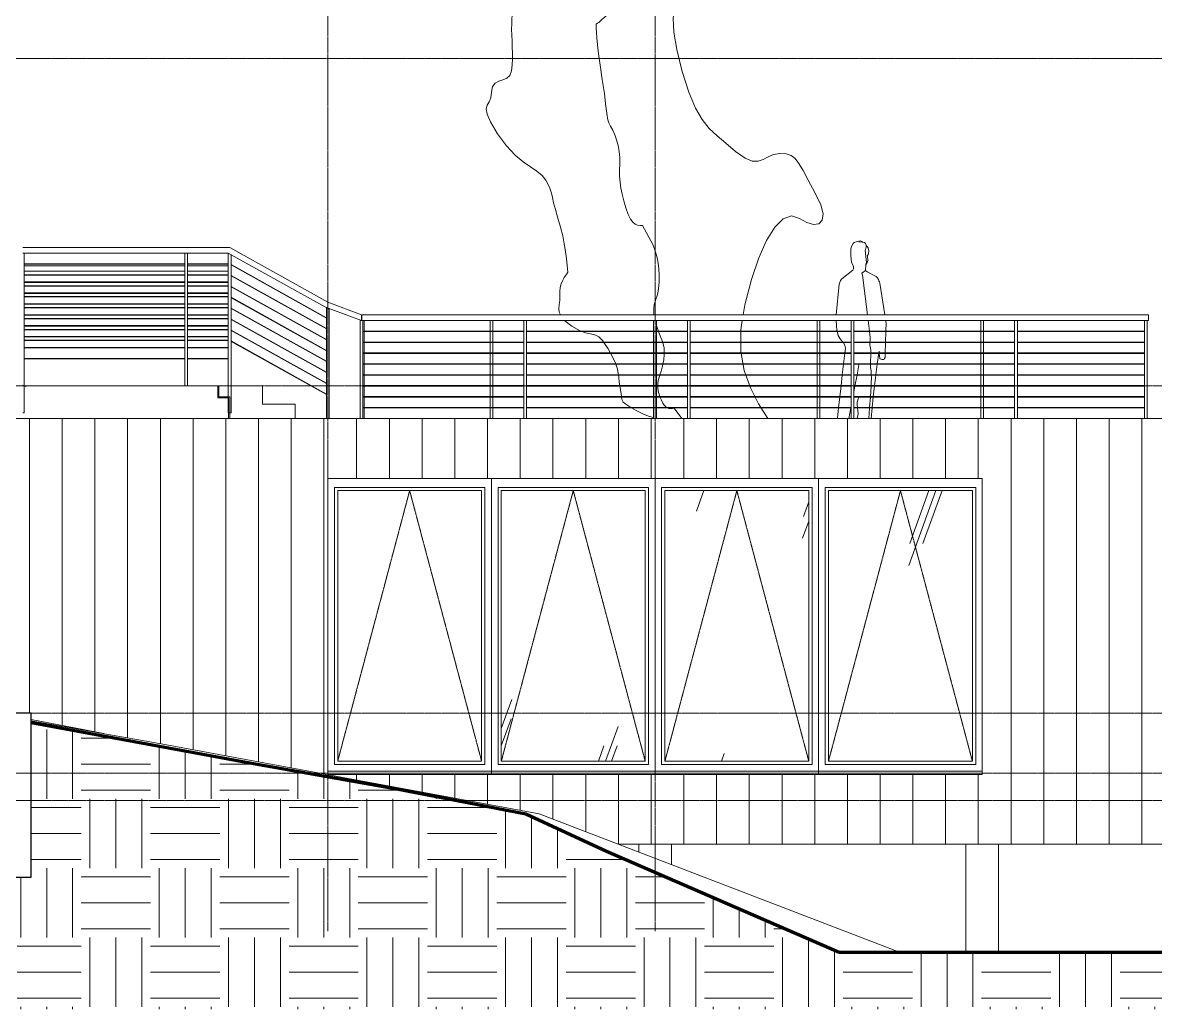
# Model space of a CAD drawing. Header units: millimetres. Extents: x -24070 to 93572, y -3360 to 13033.
# Drawn here: x 3404 to 13789, y -2712 to 6328 of the extents above; entities that cross this region are included whole.
import ezdxf

# ---------------------------------------------------------------- set-up
doc = ezdxf.new("R2010")
doc.units = ezdxf.units.MM
doc.linetypes.add('Dash - Tight', pattern=[4.5, 3, -1.5])
doc.linetypes.add('Grid Line', pattern=[22.225, 12.7, -3.175, 3.175, -3.175])
for name, color, linetype, lineweight in [('A-DETL-GENF', 92, 'Continuous', 9), ('A-FLOR-HRAL', 11, 'Continuous', 9), ('A-FLOR-LEVL', 51, 'Continuous', 9), ('A-GLAZ', 151, 'Continuous', 9), ('A-WALL', 113, 'Continuous', 9), ('A-WALL-PATT', 111, 'Continuous', 9), ('C-TOPO', 7, 'Continuous', 9), ('L-PLNT', 71, 'Continuous', 9), ('S-FNDN', 32, 'Continuous', 9), ('S-GRID', 1, 'Continuous', 9), ('S-STRS', 31, 'Continuous', 9)]:
    doc.layers.add(name, color=color, linetype=linetype, lineweight=lineweight)

# ---------------------------------------------------------------- blocks, each defined once
blk = doc.blocks.new('Single Window - Standard-850328-West')
at = {"layer": 'A-GLAZ'}
for p, q in [((3434, 3000), (3404, 3006)), ((3404, 3004), (3432, 2998)), ((3432, 2998), (3432, 2990)), ((3432, 2990), (3434, 2990)), ((3434, 2990), (3434, 3000))]:
    blk.add_line(p, q, dxfattribs=at)
blk = doc.blocks.new('Single Window - Standard-818872-West')
at = {"layer": 'A-GLAZ'}
for p, q in [((6202, 2150), (6202, -530)), ((7702, 2150), (6202, 2150)), ((7702, -530), (7702, 2150)), ((6262, 2070), (7642, 2070)), ((6262, -470), (6262, 2070)), ((6292, 2040), (6292, -440)), ((6292, 2040), (7612, 2040)), ((7612, -440), (7612, 2040)), ((7642, 2070), (7642, -470)), ((7642, -470), (6262, -470)), ((6292, -440), (7612, -440)), ((6202, -550), (6202, -530)), ((7702, -530), (6202, -530)), ((6202, -560), (6202, -550)), ((6202, -550), (7702, -550)), ((6202, -560), (7702, -560)), ((7702, -530), (7702, -550)), ((7702, -550), (7702, -560))]:
    blk.add_line(p, q, dxfattribs=at)
at = {"layer": 'A-GLAZ', "linetype": 'Dash - Tight'}
for p, q in [((6292, -440), (6952, 2040)), ((6952, 2040), (7612, -440))]:
    blk.add_line(p, q, dxfattribs=at)
blk = doc.blocks.new('Single Window - Standard-818873-West')
at = {"layer": 'A-GLAZ'}
h = blk.add_hatch(dxfattribs=at)
h.set_pattern_fill('FP_11', color=256, style=0, pattern_type=2)
h.set_pattern_definition([(70, (8459.6, -1050), (-973.9, 248.05), [800, -2500]), (70, (8451.6, -1250), (-973.9, 248.05), [1200, -2100]), (70, (8581.6, -1050), (-973.9, 248.05), [800, -2500])])
h.paths.add_polyline_path([(8061, -440), (9112, -440), (9112, 2040), (7792, 2040), (7792, -440)], flags=0)
for p, q in [((7702, 2150), (7702, -530)), ((9202, 2150), (7702, 2150)), ((9202, -530), (9202, 2150)), ((7762, 2070), (9142, 2070)), ((7762, -470), (7762, 2070)), ((7792, 2040), (7792, -440)), ((7792, 2040), (9112, 2040)), ((9112, -440), (9112, 2040)), ((9142, 2070), (9142, -470)), ((9142, -470), (7762, -470)), ((7792, -440), (9112, -440)), ((7702, -550), (7702, -530)), ((9202, -530), (7702, -530)), ((7702, -560), (7702, -550)), ((7702, -550), (9202, -550)), ((7702, -560), (9202, -560)), ((9202, -530), (9202, -550)), ((9202, -550), (9202, -560))]:
    blk.add_line(p, q, dxfattribs=at)
at = {"layer": 'A-GLAZ', "linetype": 'Dash - Tight'}
for p, q in [((7792, -440), (8452, 2040)), ((8452, 2040), (9112, -440))]:
    blk.add_line(p, q, dxfattribs=at)
blk = doc.blocks.new('Railing - 25mm-975088-West')
at = {"layer": 'A-FLOR-HRAL'}
for p, q in [((4891, 3000), (4891, 4217)), ((4916, 3000), (4916, 4217)), ((4891, 3000), (4916, 3000))]:
    blk.add_line(p, q, dxfattribs=at)
blk = doc.blocks.new('Railing - 25mm-975084-West')
at = {"layer": 'A-FLOR-HRAL'}
for p, q in [((5289, 2753), (5289, 4216)), ((5314, 2753), (5314, 4203)), ((5289, 2753), (5314, 2753))]:
    blk.add_line(p, q, dxfattribs=at)
blk = doc.blocks.new('Railing - 25mm-976242-West')
at = {"layer": 'A-FLOR-HRAL'}
for p, q in [((6189, 2700), (6189, 3716)), ((6214, 3703), (6189, 3716)), ((6214, 2700), (6214, 3703))]:
    blk.add_line(p, q, dxfattribs=at)
blk = doc.blocks.new('Railing - 25mm-V15-West')
at = {"layer": 'A-FLOR-HRAL'}
for p, q in [((3416, 3004), (3416, 4217)), ((3416, 2753), (3416, 3001)), ((3404, 2753), (3416, 2753))]:
    blk.add_line(p, q, dxfattribs=at)
blk = doc.blocks.new('Railing - Railing-932402-West')
at = {"layer": 'A-FLOR-HRAL'}
for p, q in [((4891, 4118), (3416, 4118)), ((3416, 4115), (4891, 4115)), ((5289, 4118), (4916, 4118)), ((4916, 4115), (5289, 4115)), ((6189, 3625), (5314, 4112)), ((5314, 4108), (6189, 3622)), ((4891, 4018), (3416, 4018)), ((3416, 4015), (4891, 4015)), ((5289, 4018), (4916, 4018)), ((4916, 4015), (5289, 4015)), ((6189, 3525), (5314, 4012)), ((5314, 4008), (6189, 3522)), ((4891, 3918), (3416, 3918)), ((3416, 3915), (4891, 3915)), ((5289, 3918), (4916, 3918)), ((4916, 3915), (5289, 3915)), ((6189, 3425), (5314, 3912)), ((5314, 3908), (6189, 3422)), ((4891, 3818), (3416, 3818)), ((3416, 3815), (4891, 3815)), ((5289, 3818), (4916, 3818)), ((4916, 3815), (5289, 3815)), ((6189, 3325), (5314, 3812)), ((5314, 3808), (6189, 3322)), ((4891, 3718), (3416, 3718)), ((3416, 3715), (4891, 3715)), ((5289, 3718), (4916, 3718)), ((4916, 3715), (5289, 3715)), ((6189, 3225), (5314, 3712)), ((5314, 3708), (6189, 3222)), ((4891, 3618), (3416, 3618)), ((3416, 3615), (4891, 3615)), ((5289, 3618), (4916, 3618)), ((4916, 3615), (5289, 3615)), ((6189, 3125), (5314, 3612)), ((5314, 3608), (6189, 3122)), ((4891, 3518), (3416, 3518)), ((3416, 3515), (4891, 3515)), ((5289, 3518), (4916, 3518)), ((4916, 3515), (5289, 3515)), ((6189, 3025), (5314, 3512)), ((5314, 3508), (6189, 3022)), ((4891, 3418), (3416, 3418)), ((3416, 3415), (4891, 3415)), ((5289, 3418), (4916, 3418)), ((4916, 3415), (5289, 3415)), ((6189, 2925), (5314, 3412)), ((5314, 3408), (6189, 2922))]:
    blk.add_line(p, q, dxfattribs=at)
for name in ['Railing - 25mm-V15-West', 'Railing - 25mm-975088-West', 'Railing - 25mm-975084-West', 'Railing - 25mm-976242-West']:
    blk.add_blockref(name, (0, 0))
blk = doc.blocks.new('Top Rail Type - Top Rail_Internal_-932544-West')
at = {"layer": 'A-FLOR-HRAL'}
for p, q in [((5302, 4267), (3404, 4267)), ((6202, 3767), (5302, 4267)), ((3404, 4217), (5289, 4217)), ((5289, 4217), (6181, 3721)), ((6511, 3652), (6202, 3767)), ((6181, 3721), (6511, 3599)), ((6511, 3652), (6511, 3599))]:
    blk.add_line(p, q, dxfattribs=at)
blk = doc.blocks.new('Railing - Railing-932863-West')
at = {"layer": 'A-FLOR-HRAL'}
for p, q in [((4891, 3952), (3416, 3952)), ((3416, 3948), (4891, 3948)), ((5289, 3952), (4916, 3952)), ((4916, 3948), (5289, 3948)), ((4891, 3852), (3416, 3852)), ((3416, 3848), (4891, 3848)), ((5289, 3852), (4916, 3852)), ((4916, 3848), (5289, 3848)), ((4891, 3752), (3416, 3752)), ((3416, 3748), (4891, 3748)), ((5289, 3752), (4916, 3752)), ((4916, 3748), (5289, 3748)), ((4891, 3652), (3416, 3652)), ((3416, 3648), (4891, 3648)), ((5289, 3652), (4916, 3652)), ((4916, 3648), (5289, 3648)), ((4891, 3552), (3416, 3552)), ((3416, 3548), (4891, 3548)), ((5289, 3552), (4916, 3552)), ((4916, 3548), (5289, 3548)), ((4891, 3452), (3416, 3452)), ((3416, 3448), (4891, 3448)), ((5289, 3452), (4916, 3452)), ((4916, 3448), (5289, 3448)), ((4891, 3352), (3416, 3352)), ((3416, 3348), (4891, 3348)), ((5289, 3352), (4916, 3352)), ((4916, 3348), (5289, 3348)), ((4891, 3252), (3416, 3252)), ((3416, 3248), (4891, 3248)), ((5289, 3252), (4916, 3252)), ((4916, 3248), (5289, 3248))]:
    blk.add_line(p, q, dxfattribs=at)
blk = doc.blocks.new('Top Rail Type - Top Rail_Internal_-932867-West')
at = {"layer": 'A-FLOR-HRAL'}
for p, q in [((4891, 4100), (3416, 4100)), ((5289, 4100), (4916, 4100)), ((4891, 4050), (3416, 4050)), ((5289, 4050), (4916, 4050))]:
    blk.add_line(p, q, dxfattribs=at)
blk = doc.blocks.new('Railing - 25mm-V16-West')
at = {"layer": 'A-FLOR-HRAL'}
for p, q in [((7689, 3501), (7689, 3600)), ((7714, 3600), (7714, 3501)), ((7689, 3401), (7689, 3499)), ((7714, 3499), (7714, 3401)), ((7689, 3301), (7689, 3399)), ((7714, 3399), (7714, 3301)), ((7689, 3201), (7689, 3299)), ((7714, 3299), (7714, 3201)), ((7689, 3101), (7689, 3199)), ((7714, 3199), (7714, 3101)), ((7689, 3001), (7689, 3099)), ((7714, 3099), (7714, 3001)), ((7689, 2901), (7689, 2999)), ((7714, 2999), (7714, 2901)), ((7689, 2801), (7689, 2899)), ((7714, 2899), (7714, 2801)), ((7689, 2700), (7689, 2799)), ((7714, 2799), (7714, 2700))]:
    blk.add_line(p, q, dxfattribs=at)
blk = doc.blocks.new('Railing - 25mm-V17-West')
at = {"layer": 'A-FLOR-HRAL'}
for p, q in [((9189, 3501), (9189, 3600)), ((9214, 3600), (9214, 3501)), ((9189, 3401), (9189, 3499)), ((9214, 3499), (9214, 3401)), ((9189, 3301), (9189, 3399)), ((9214, 3399), (9214, 3301)), ((9189, 3201), (9189, 3299)), ((9214, 3299), (9214, 3201)), ((9189, 3101), (9189, 3199)), ((9214, 3199), (9214, 3101)), ((9189, 3001), (9189, 3099)), ((9214, 3099), (9214, 3001)), ((9189, 2901), (9189, 2999)), ((9214, 2999), (9214, 2901)), ((9189, 2801), (9189, 2899)), ((9214, 2899), (9214, 2801)), ((9189, 2700), (9189, 2799)), ((9214, 2799), (9214, 2700))]:
    blk.add_line(p, q, dxfattribs=at)
blk = doc.blocks.new('Railing - 25mm-V18-West')
at = {"layer": 'A-FLOR-HRAL'}
for p, q in [((10689, 3500), (10689, 3600)), ((10714, 3600), (10714, 3500)), ((10689, 3400), (10689, 3500)), ((10714, 3500), (10714, 3400)), ((10689, 3300), (10689, 3400)), ((10714, 3400), (10714, 3300)), ((10689, 3200), (10689, 3300)), ((10714, 3300), (10714, 3200)), ((10689, 3100), (10689, 3200)), ((10714, 3200), (10714, 3100)), ((10689, 3000), (10689, 3100)), ((10714, 3100), (10714, 3000)), ((10689, 2900), (10689, 3000)), ((10714, 3000), (10714, 2900)), ((10689, 2800), (10689, 2900)), ((10714, 2900), (10714, 2800)), ((10689, 2700), (10689, 2800)), ((10714, 2800), (10714, 2700))]:
    blk.add_line(p, q, dxfattribs=at)
blk = doc.blocks.new('Railing - 25mm-V19-West')
at = {"layer": 'A-FLOR-HRAL'}
for p, q in [((12189, 3501), (12189, 3600)), ((12214, 3600), (12214, 3501)), ((12189, 3401), (12189, 3499)), ((12214, 3499), (12214, 3401)), ((12189, 3301), (12189, 3399)), ((12214, 3399), (12214, 3301)), ((12189, 3201), (12189, 3299)), ((12214, 3299), (12214, 3201)), ((12189, 3101), (12189, 3199)), ((12214, 3199), (12214, 3101)), ((12189, 3001), (12189, 3099)), ((12214, 3099), (12214, 3001)), ((12189, 2901), (12189, 2999)), ((12214, 2999), (12214, 2901)), ((12189, 2801), (12189, 2899)), ((12214, 2899), (12214, 2801)), ((12189, 2700), (12189, 2799)), ((12214, 2799), (12214, 2700))]:
    blk.add_line(p, q, dxfattribs=at)
blk = doc.blocks.new('Railing - 25mm-V20-West')
at = {"layer": 'A-FLOR-HRAL'}
for p, q in [((12499, 2700), (12499, 3600)), ((12524, 2700), (12524, 3600))]:
    blk.add_line(p, q, dxfattribs=at)
blk = doc.blocks.new('Railing - 25mm-V21-West')
at = {"layer": 'A-FLOR-HRAL'}
for p, q in [((13689, 2700), (13689, 3600)), ((13714, 2700), (13714, 3600))]:
    blk.add_line(p, q, dxfattribs=at)
blk = doc.blocks.new('Railing - 25mm-V22-West')
at = {"layer": 'A-FLOR-HRAL'}
for p, q in [((6534, 3600), (6534, 3501)), ((6534, 3499), (6534, 3401)), ((6534, 3399), (6534, 3301)), ((6534, 3299), (6534, 3201)), ((6534, 3199), (6534, 3101)), ((6534, 3099), (6534, 3001)), ((6534, 2999), (6534, 2901)), ((6534, 2899), (6534, 2801)), ((6534, 2799), (6534, 2700))]:
    blk.add_line(p, q, dxfattribs=at)
blk = doc.blocks.new('Railing - 25mm-V23-West')
at = {"layer": 'A-FLOR-HRAL'}
for p, q in [((6499, 2700), (6499, 3600)), ((6508, 3600), (6499, 3600)), ((6524, 2700), (6524, 3600))]:
    blk.add_line(p, q, dxfattribs=at)
blk = doc.blocks.new('Railing - Railing-933841-West')
at = {"layer": 'A-FLOR-HRAL'}
for p, q in [((7999, 3502), (6524, 3502)), ((6524, 3498), (7999, 3498)), ((9499, 3502), (8024, 3502)), ((8024, 3498), (9499, 3498)), ((10999, 3502), (9524, 3502)), ((9524, 3498), (10999, 3498)), ((12499, 3502), (11024, 3502)), ((11024, 3498), (12499, 3498)), ((13689, 3502), (12524, 3502)), ((12524, 3498), (13689, 3498)), ((7999, 3402), (6524, 3402)), ((6524, 3398), (7999, 3398)), ((9499, 3402), (8024, 3402)), ((8024, 3398), (9499, 3398)), ((10999, 3402), (9524, 3402)), ((9524, 3398), (10999, 3398)), ((12499, 3402), (11024, 3402)), ((11024, 3398), (12499, 3398)), ((13689, 3402), (12524, 3402)), ((12524, 3398), (13689, 3398)), ((7999, 3302), (6524, 3302)), ((6524, 3298), (7999, 3298)), ((9499, 3302), (8024, 3302)), ((8024, 3298), (9499, 3298)), ((10999, 3302), (9524, 3302)), ((9524, 3298), (10999, 3298)), ((12499, 3302), (11024, 3302)), ((11024, 3298), (12499, 3298)), ((13689, 3302), (12524, 3302)), ((12524, 3298), (13689, 3298)), ((7999, 3202), (6524, 3202)), ((6524, 3198), (7999, 3198)), ((9499, 3202), (8024, 3202)), ((8024, 3198), (9499, 3198)), ((10999, 3202), (9524, 3202)), ((9524, 3198), (10999, 3198)), ((12499, 3202), (11024, 3202)), ((11024, 3198), (12499, 3198)), ((13689, 3202), (12524, 3202)), ((12524, 3198), (13689, 3198)), ((7999, 3102), (6524, 3102)), ((6524, 3098), (7999, 3098)), ((9499, 3102), (8024, 3102)), ((8024, 3098), (9499, 3098)), ((10999, 3102), (9524, 3102)), ((9524, 3098), (10999, 3098)), ((12499, 3102), (11024, 3102)), ((11024, 3098), (12499, 3098)), ((13689, 3102), (12524, 3102)), ((12524, 3098), (13689, 3098)), ((7999, 3002), (6524, 3002)), ((6524, 2998), (7999, 2998)), ((9499, 3002), (8024, 3002)), ((8024, 2998), (9499, 2998)), ((10999, 3002), (9524, 3002)), ((9524, 2998), (10999, 2998)), ((12499, 3002), (11024, 3002)), ((11024, 2998), (12499, 2998)), ((13689, 3002), (12524, 3002)), ((12524, 2998), (13689, 2998)), ((7999, 2902), (6524, 2902)), ((6524, 2898), (7999, 2898)), ((9499, 2902), (8024, 2902)), ((8024, 2898), (9499, 2898)), ((10999, 2902), (9524, 2902)), ((9524, 2898), (10999, 2898)), ((12499, 2902), (11024, 2902)), ((11024, 2898), (12499, 2898)), ((13689, 2902), (12524, 2902)), ((12524, 2898), (13689, 2898)), ((7999, 2802), (6524, 2802)), ((6524, 2798), (7999, 2798)), ((9499, 2802), (8024, 2802)), ((8024, 2798), (9499, 2798)), ((10999, 2802), (9524, 2802)), ((9524, 2798), (10999, 2798)), ((12499, 2802), (11024, 2802)), ((11024, 2798), (12499, 2798)), ((13689, 2802), (12524, 2802)), ((12524, 2798), (13689, 2798))]:
    blk.add_line(p, q, dxfattribs=at)
for name, p in [('Railing - 25mm-V23-West', (0, 0)), ('Railing - 25mm-V22-West', (0, 0)), ('Railing - 25mm-V16-West', (0, 0)), ('Railing - 25mm-V20-West', (-4500, 0)), ('Railing - 25mm-V17-West', (0, 0)), ('Railing - 25mm-V20-West', (-3000, 0)), ('Railing - 25mm-V18-West', (0, 0)), ('Railing - 25mm-V20-West', (-1500, 0)), ('Railing - 25mm-V19-West', (0, 0)), ('Railing - 25mm-V20-West', (0, 0)), ('Railing - 25mm-V21-West', (0, 0))]:
    blk.add_blockref(name, p)
blk = doc.blocks.new('Top Rail Type - Top Rail_Internal_-934463-West')
at = {"layer": 'A-FLOR-HRAL'}
for p, q in [((6512, 3600), (6512, 3650)), ((13727, 3650), (6512, 3650)), ((13727, 3600), (13727, 3650)), ((13727, 3600), (6512, 3600))]:
    blk.add_line(p, q, dxfattribs=at)
blk = doc.blocks.new('RPC Tree - Deciduous - Honey Locust - 25_-V25-West')
at = {"layer": 'L-PLNT'}
for p, q in [((9481, 7940), (9459, 7892)), ((9506, 7980), (9481, 7940)), ((9535, 7995), (9506, 7980)), ((9566, 7990), (9535, 7995)), ((9596, 7971), (9566, 7990)), ((9625, 7946), (9596, 7971)), ((9652, 7918), (9625, 7946)), ((9674, 7894), (9652, 7918)), ((9699, 7874), (9674, 7894)), ((9423, 7819), (9408, 7788)), ((9440, 7852), (9423, 7819)), ((9459, 7892), (9440, 7852)), ((9733, 7856), (9699, 7874)), ((9773, 7841), (9733, 7856)), ((9816, 7830), (9773, 7841)), ((9860, 7825), (9816, 7830)), ((9903, 7826), (9860, 7825)), ((9941, 7836), (9903, 7826)), ((9978, 7847), (9941, 7836)), ((9995, 7849), (9978, 7847)), ((9382, 7719), (9370, 7675)), ((9395, 7756), (9382, 7719)), ((9408, 7788), (9395, 7756)), ((9347, 7592), (9335, 7560)), ((9359, 7630), (9347, 7592)), ((9370, 7675), (9359, 7630)), ((9565, 7571), (9571, 7583)), ((9571, 7583), (9579, 7593)), ((9579, 7593), (9589, 7598)), ((9589, 7598), (9604, 7596)), ((9604, 7596), (9625, 7585)), ((9625, 7585), (9653, 7562)), ((9041, 7481), (9011, 7467)), ((9074, 7484), (9041, 7481)), ((9109, 7480), (9074, 7484)), ((9146, 7474), (9109, 7480)), ((9251, 7479), (9217, 7470)), ((9279, 7495), (9251, 7479)), ((9302, 7513), (9279, 7495)), ((9320, 7534), (9302, 7513)), ((9335, 7560), (9320, 7534)), ((9496, 7472), (9520, 7509)), ((9520, 7509), (9543, 7541)), ((9543, 7541), (9565, 7571)), ((9653, 7562), (9690, 7525)), ((9690, 7525), (9729, 7484)), ((9729, 7484), (9762, 7451)), ((9978, 7470), (10008, 7500)), ((10008, 7500), (10036, 7532)), ((10036, 7532), (10062, 7567)), ((10062, 7567), (10067, 7573)), ((8934, 7410), (8886, 7371)), ((8977, 7443), (8934, 7410)), ((9011, 7467), (8977, 7443)), ((9182, 7469), (9146, 7474)), ((9217, 7470), (9182, 7469)), ((9416, 7313), (9445, 7377)), ((9445, 7377), (9471, 7429)), ((9471, 7429), (9496, 7472)), ((9762, 7451), (9792, 7426)), ((9792, 7426), (9820, 7410)), ((9820, 7410), (9849, 7403)), ((9849, 7403), (9879, 7407)), ((9879, 7407), (9912, 7421)), ((9912, 7421), (9946, 7443)), ((9946, 7443), (9978, 7470)), ((8791, 7278), (8752, 7229)), ((8837, 7326), (8791, 7278)), ((8886, 7371), (8837, 7326)), ((9385, 7237), (9416, 7313)), ((8726, 7179), (8711, 7137)), ((8752, 7229), (8726, 7179)), ((9354, 7162), (9385, 7237)), ((8700, 7082), (8694, 7059)), ((8704, 7107), (8700, 7082)), ((8711, 7137), (8704, 7107)), ((9300, 7057), (9325, 7103)), ((9325, 7103), (9354, 7162)), ((8656, 6991), (8615, 6937)), ((8681, 7030), (8656, 6991)), ((8694, 7059), (8681, 7030)), ((9236, 6958), (9256, 6988)), ((9256, 6988), (9277, 7020)), ((9277, 7020), (9300, 7057)), ((7956, 6896), (7933, 6787)), ((7990, 6938), (7956, 6896)), ((8029, 6932), (7990, 6938)), ((8068, 6896), (8029, 6932)), ((8102, 6847), (8068, 6896)), ((8565, 6882), (8519, 6846)), ((8615, 6937), (8565, 6882)), ((8957, 6839), (8960, 6875)), ((8960, 6875), (8965, 6897)), ((8965, 6897), (8976, 6908)), ((8976, 6908), (8994, 6909)), ((8994, 6909), (9024, 6902)), ((9024, 6902), (9059, 6892)), ((9059, 6892), (9091, 6883)), ((9091, 6883), (9122, 6876)), ((9122, 6876), (9150, 6875)), ((9150, 6875), (9176, 6881)), ((9176, 6881), (9199, 6897)), ((9199, 6897), (9218, 6925)), ((9218, 6925), (9236, 6958)), ((7933, 6787), (7919, 6656)), ((8127, 6805), (8102, 6847)), ((8136, 6787), (8127, 6805)), ((8144, 6786), (8136, 6787)), ((8165, 6783), (8144, 6786)), ((8195, 6780), (8165, 6783)), ((8232, 6777), (8195, 6780)), ((8270, 6777), (8232, 6777)), ((8307, 6780), (8270, 6777)), ((8339, 6787), (8307, 6780)), ((8368, 6795), (8339, 6787)), ((8401, 6800), (8368, 6795)), ((8437, 6808), (8401, 6800)), ((8476, 6822), (8437, 6808)), ((8519, 6846), (8476, 6822)), ((8947, 6718), (8954, 6787)), ((8954, 6787), (8957, 6839)), ((7919, 6656), (7908, 6555)), ((8923, 6594), (8937, 6648)), ((8937, 6648), (8947, 6718)), ((7908, 6555), (7900, 6477)), ((8883, 6519), (8905, 6552)), ((8905, 6552), (8923, 6594)), ((7900, 6477), (7894, 6416)), ((8795, 6429), (8828, 6461)), ((8828, 6461), (8858, 6490)), ((8858, 6490), (8883, 6519)), ((7890, 6366), (7888, 6318)), ((7894, 6416), (7890, 6366)), ((8685, 6330), (8699, 6341)), ((8699, 6341), (8715, 6356)), ((8715, 6356), (8736, 6374)), ((8736, 6374), (8762, 6398)), ((8762, 6398), (8795, 6429)), ((7888, 6318), (7887, 6268)), ((7887, 6268), (7888, 6214)), ((8663, 6314), (8673, 6322)), ((8663, 6279), (8663, 6314)), ((8664, 6239), (8663, 6279)), ((8667, 6189), (8664, 6239)), ((8673, 6322), (8685, 6330)), ((7888, 6214), (7891, 6159)), ((7891, 6159), (7893, 6105)), ((8673, 6126), (8667, 6189)), ((7893, 6105), (7895, 6050)), ((7895, 6050), (7895, 5996)), ((8683, 6044), (8673, 6126)), ((8698, 5939), (8683, 6044)), ((7893, 5942), (7887, 5887)), ((7895, 5996), (7893, 5942)), ((8718, 5807), (8698, 5939)), ((7843, 5819), (7807, 5804)), ((7871, 5844), (7843, 5819)), ((7887, 5887), (7871, 5844)), ((7712, 5743), (7703, 5691)), ((7736, 5773), (7712, 5743)), ((7770, 5791), (7736, 5773)), ((7807, 5804), (7770, 5791)), ((8737, 5678), (8718, 5807)), ((7696, 5639), (7680, 5603)), ((7703, 5691), (7696, 5639)), ((8749, 5585), (8737, 5678)), ((7664, 5573), (7655, 5539)), ((7655, 5539), (7663, 5491)), ((7680, 5603), (7664, 5573)), ((8756, 5519), (8749, 5585)), ((8762, 5473), (8756, 5519)), ((7663, 5491), (7694, 5418)), ((7694, 5418), (7758, 5311)), ((8768, 5439), (8762, 5473)), ((8778, 5411), (8768, 5439)), ((8795, 5380), (8778, 5411)), ((7758, 5311), (7840, 5199)), ((8815, 5343), (8795, 5380)), ((8834, 5300), (8815, 5343)), ((8850, 5253), (8834, 5300)), ((7840, 5199), (7919, 5115)), ((8863, 5203), (8850, 5253)), ((8873, 5149), (8863, 5203)), ((7919, 5115), (7993, 5053)), ((8878, 5092), (8873, 5149)), ((8878, 5034), (8878, 5092)), ((7993, 5053), (8060, 5006)), ((8060, 5006), (8118, 4967)), ((8876, 4976), (8878, 5034)), ((8118, 4967), (8166, 4928)), ((8166, 4928), (8201, 4884)), ((8201, 4884), (8224, 4839)), ((8877, 4922), (8876, 4976)), ((8882, 4868), (8877, 4922)), ((8224, 4839), (8239, 4801)), ((8239, 4801), (8251, 4765)), ((8889, 4813), (8882, 4868)), ((8900, 4757), (8889, 4813)), ((8251, 4765), (8261, 4725)), ((8261, 4725), (8272, 4677)), ((8272, 4677), (8288, 4616)), ((8915, 4696), (8900, 4757)), ((8933, 4630), (8915, 4696)), ((8288, 4616), (8311, 4538)), ((8954, 4570), (8933, 4630)), ((8976, 4528), (8954, 4570)), ((8311, 4538), (8336, 4453)), ((8998, 4499), (8976, 4528)), ((9020, 4481), (8998, 4499)), ((9042, 4473), (9020, 4481)), ((9064, 4469), (9042, 4473)), ((9086, 4469), (9064, 4469)), ((9183, 4296), (9086, 4469)), ((8336, 4453), (8355, 4374)), ((8355, 4374), (8370, 4301)), ((8370, 4301), (8381, 4232)), ((9197, 4256), (9183, 4296)), ((8381, 4232), (8390, 4167)), ((8390, 4167), (8397, 4104)), ((9209, 4215), (9197, 4256)), ((9220, 4172), (9209, 4215)), ((9230, 4125), (9220, 4172)), ((8397, 4104), (8403, 4042)), ((9236, 4073), (9230, 4125)), ((9240, 4015), (9236, 4073)), ((8354, 3964), (8342, 3935)), ((8369, 3992), (8354, 3964)), ((8386, 4017), (8369, 3992)), ((8403, 4042), (8386, 4017)), ((9234, 3891), (9239, 3950)), ((9239, 3950), (9240, 4015)), ((8333, 3902), (8328, 3865)), ((8328, 3865), (8329, 3823)), ((8342, 3935), (8333, 3902)), ((9219, 3819), (9227, 3849)), ((9227, 3849), (9234, 3891)), ((8323, 3745), (8319, 3710)), ((8329, 3782), (8323, 3745)), ((8329, 3823), (8329, 3782)), ((9190, 3708), (9195, 3745)), ((9195, 3745), (9202, 3773)), ((9202, 3773), (9210, 3796)), ((9210, 3796), (9219, 3819)), ((8319, 3710), (8322, 3676)), ((8322, 3676), (8334, 3650)), ((9191, 3664), (9190, 3708)), ((9192, 3650), (9191, 3664)), ((8373, 3600), (8376, 3596)), ((8376, 3596), (8440, 3546)), ((8440, 3546), (8510, 3506)), ((9221, 3534), (9214, 3556)), ((9234, 3501), (9221, 3534)), ((8510, 3506), (8521, 3502)), ((8530, 3498), (8565, 3486)), ((8565, 3486), (8610, 3477)), ((8610, 3477), (8649, 3467)), ((8649, 3467), (8686, 3448)), ((8686, 3448), (8725, 3409)), ((9238, 3490), (9234, 3499)), ((9255, 3444), (9238, 3490)), ((9272, 3401), (9255, 3444)), ((8725, 3409), (8730, 3401)), ((8731, 3399), (8772, 3339)), ((8772, 3339), (8792, 3301)), ((9274, 3396), (9272, 3399)), ((9285, 3345), (9274, 3396)), ((9287, 3301), (9285, 3345)), ((8793, 3299), (8814, 3261)), ((8814, 3261), (8841, 3201)), ((9274, 3201), (9281, 3237)), ((9281, 3237), (9287, 3291)), ((9287, 3291), (9287, 3299)), ((8842, 3199), (8857, 3154)), ((8857, 3154), (8865, 3114)), ((9247, 3101), (9257, 3134)), ((9257, 3134), (9270, 3184)), ((9270, 3184), (9273, 3199)), ((8865, 3114), (8866, 3101)), ((8866, 3099), (8869, 3076)), ((8869, 3076), (8874, 3033)), ((8874, 3033), (8879, 3001)), ((9226, 3016), (9232, 3050)), ((9226, 3001), (9226, 3016)), ((9232, 3050), (9243, 3089)), ((9243, 3089), (9246, 3099)), ((8879, 2999), (8882, 2981)), ((8882, 2981), (8890, 2931)), ((8890, 2931), (8894, 2901)), ((9226, 2984), (9226, 2999)), ((9231, 2953), (9226, 2984)), ((9239, 2923), (9231, 2953)), ((9247, 2901), (9239, 2923)), ((8894, 2899), (8894, 2895)), ((8894, 2895), (8899, 2870)), ((8899, 2870), (8911, 2850)), ((8911, 2850), (8933, 2831)), ((8933, 2831), (8971, 2807)), ((8971, 2807), (8980, 2801)), ((9250, 2895), (9248, 2899)), ((9261, 2868), (9250, 2895)), ((9274, 2843), (9261, 2868)), ((9286, 2822), (9274, 2843)), ((9300, 2807), (9286, 2822)), ((9309, 2801), (9300, 2807)), ((8985, 2799), (9029, 2773)), ((9029, 2773), (9095, 2741)), ((9095, 2741), (9150, 2721)), ((9150, 2721), (9189, 2711)), ((9214, 2705), (9232, 2700)), ((9329, 2794), (9314, 2798)), ((9345, 2793), (9329, 2794)), ((9361, 2794), (9345, 2793)), ((9378, 2796), (9361, 2794)), ((9446, 2700), (9378, 2796))]:
    blk.add_line(p, q, dxfattribs=at)
blk = doc.blocks.new('RPC Tree - Deciduous - Scarlet Oak - 42_-V26-West')
at = {"layer": 'L-PLNT'}
for p, q in [((10780, 11128), (10712, 11102)), ((10779, 11065), (10780, 11129)), ((10780, 11129), (10785, 11159)), ((17041, 11082), (17020, 11159)), ((10280, 11025), (10202, 10993)), ((10357, 11038), (10280, 11025)), ((10431, 11040), (10357, 11038)), ((10504, 11041), (10431, 11040)), ((10574, 11049), (10504, 11041)), ((10643, 11072), (10574, 11049)), ((10712, 11102), (10643, 11072)), ((10782, 11001), (10779, 11065)), ((17091, 10927), (17041, 11082)), ((10121, 10933), (10038, 10880)), ((10202, 10993), (10121, 10933)), ((10764, 10854), (10780, 10932)), ((10780, 10932), (10782, 11001)), ((17176, 10735), (17091, 10927)), ((9792, 10814), (9787, 10737)), ((9826, 10848), (9792, 10814)), ((9883, 10857), (9826, 10848)), ((9956, 10861), (9883, 10857)), ((10038, 10880), (9956, 10861)), ((10732, 10788), (10764, 10854)), ((9787, 10737), (9821, 10597)), ((10480, 10692), (10561, 10715)), ((10561, 10715), (10630, 10730)), ((10630, 10730), (10687, 10751)), ((10687, 10751), (10732, 10788)), ((17274, 10560), (17176, 10735)), ((9821, 10597), (9870, 10449)), ((10287, 10577), (10389, 10650)), ((10389, 10650), (10480, 10692)), ((10210, 10481), (10287, 10577)), ((17357, 10450), (17274, 10560)), ((9870, 10449), (9910, 10349)), ((10190, 10378), (10210, 10481)), ((17435, 10388), (17357, 10450)), ((17518, 10360), (17435, 10388)), ((9910, 10349), (9946, 10278)), ((10217, 10261), (10190, 10378)), ((17617, 10350), (17518, 10360)), ((17743, 10341), (17617, 10350)), ((17904, 10319), (17743, 10341)), ((18055, 10291), (17904, 10319)), ((18154, 10271), (18055, 10291)), ((9946, 10278), (9980, 10216)), ((9980, 10216), (10016, 10143)), ((10283, 10125), (10217, 10261)), ((18222, 10250), (18154, 10271)), ((18278, 10222), (18222, 10250)), ((18344, 10180), (18278, 10222)), ((18440, 10115), (18344, 10180)), ((10016, 10143), (10056, 10038)), ((10380, 9964), (10283, 10125)), ((18584, 10022), (18440, 10115)), ((10056, 10038), (10105, 9883)), ((18734, 9908), (18584, 10022)), ((10105, 9883), (10157, 9731)), ((10499, 9773), (10380, 9964)), ((18833, 9785), (18734, 9908)), ((10633, 9547), (10499, 9773)), ((18888, 9647), (18833, 9785)), ((10157, 9731), (10202, 9635)), ((10202, 9635), (10236, 9576)), ((10236, 9576), (10256, 9535)), ((18905, 9490), (18888, 9647)), ((10259, 9492), (10241, 9430)), ((10256, 9535), (10259, 9492)), ((10739, 9346), (10633, 9547)), ((18890, 9309), (18905, 9490)), ((10241, 9430), (10200, 9329)), ((10200, 9329), (10127, 9194)), ((10792, 9221), (10739, 9346)), ((18850, 9098), (18890, 9309)), ((10127, 9194), (10024, 9052)), ((10787, 9099), (10803, 9147)), ((10803, 9147), (10792, 9221)), ((10024, 9052), (9904, 8909)), ((10725, 8986), (10757, 9054)), ((10757, 9054), (10787, 9099)), ((18790, 8853), (18850, 9098)), ((10704, 8873), (10725, 8986)), ((9904, 8909), (9781, 8776)), ((10160, 8789), (10233, 8832)), ((10233, 8832), (10297, 8836)), ((10297, 8836), (10347, 8794)), ((10682, 8755), (10704, 8873)), ((18734, 8642), (18790, 8853)), ((9781, 8776), (9667, 8660)), ((10082, 8713), (10160, 8789)), ((10347, 8794), (10395, 8731)), ((10395, 8731), (10455, 8682)), ((10639, 8683), (10682, 8755)), ((9667, 8660), (9576, 8571)), ((10005, 8611), (10082, 8713)), ((10455, 8682), (10520, 8653)), ((10520, 8653), (10583, 8651)), ((10583, 8651), (10639, 8683)), ((18697, 8513), (18734, 8642)), ((9520, 8517), (9470, 8483)), ((9576, 8571), (9520, 8517)), ((9932, 8491), (10005, 8611)), ((9306, 8413), (9212, 8377)), ((9396, 8448), (9306, 8413)), ((9470, 8483), (9396, 8448)), ((9870, 8358), (9932, 8491)), ((18644, 8376), (18670, 8435)), ((18670, 8435), (18697, 8513)), ((9122, 8340), (9048, 8301)), ((9212, 8377), (9122, 8340)), ((9831, 8252), (9870, 8358)), ((18611, 8306), (18644, 8376)), ((8956, 8225), (8903, 8201)), ((8998, 8259), (8956, 8225)), ((9048, 8301), (8998, 8259)), ((9823, 8190), (9831, 8252)), ((18563, 8191), (18611, 8306)), ((8788, 8145), (8737, 8095)), ((8845, 8177), (8788, 8145)), ((8903, 8201), (8845, 8177)), ((9840, 8146), (9823, 8190)), ((9877, 8096), (9840, 8146)), ((18489, 8002), (18563, 8191)), ((8700, 8017), (8682, 7903)), ((8737, 8095), (8700, 8017)), ((9928, 8016), (9877, 8096)), ((9987, 7880), (9928, 8016)), ((18412, 7792), (18489, 8002)), ((8682, 7903), (8667, 7788)), ((10048, 7665), (9987, 7880)), ((18356, 7629), (18412, 7792)), ((8641, 7707), (8613, 7646)), ((8667, 7788), (8641, 7707)), ((8591, 7595), (8584, 7540)), ((8613, 7646), (8591, 7595)), ((10092, 7447), (10048, 7665)), ((18316, 7498), (18356, 7629)), ((8584, 7540), (8601, 7468)), ((18290, 7384), (18316, 7498)), ((8601, 7468), (8650, 7368)), ((10106, 7303), (10092, 7447)), ((18276, 7275), (18290, 7384)), ((8650, 7368), (8711, 7274)), ((8711, 7274), (8752, 7227)), ((10097, 7211), (10106, 7303)), ((18269, 7156), (18276, 7275)), ((10075, 7148), (10097, 7211)), ((10018, 7022), (10046, 7093)), ((10046, 7093), (10075, 7148)), ((18268, 7011), (18269, 7156)), ((10001, 6912), (10018, 7022)), ((18272, 6881), (18268, 7011)), ((9977, 6799), (10001, 6912)), ((18282, 6797), (18272, 6881)), ((9929, 6725), (9977, 6799)), ((18294, 6741), (18282, 6797)), ((9702, 6645), (9786, 6657)), ((9786, 6657), (9864, 6681)), ((9864, 6681), (9929, 6725)), ((18304, 6691), (18294, 6741)), ((18308, 6628), (18304, 6691)), ((9416, 6534), (9467, 6583)), ((9467, 6583), (9536, 6615)), ((9536, 6615), (9617, 6634)), ((9617, 6634), (9702, 6645)), ((18303, 6530), (18308, 6628)), ((9369, 6368), (9383, 6464)), ((9383, 6464), (9416, 6534)), ((18284, 6377), (18303, 6530)), ((9375, 6242), (9369, 6368)), ((18251, 6222), (18284, 6377)), ((9403, 6082), (9375, 6242)), ((18206, 6119), (18251, 6222)), ((9452, 5882), (9403, 6082)), ((18082, 6011), (18150, 6054)), ((18150, 6054), (18206, 6119)), ((17809, 5862), (17912, 5931)), ((17912, 5931), (18003, 5975)), ((18003, 5975), (18082, 6011)), ((9513, 5690), (9452, 5882)), ((17715, 5787), (17809, 5862)), ((17596, 5687), (17645, 5730)), ((17645, 5730), (17715, 5787)), ((9572, 5546), (9513, 5690)), ((17524, 5605), (17532, 5618)), ((17532, 5618), (17544, 5634)), ((17544, 5634), (17564, 5656)), ((17564, 5656), (17596, 5687)), ((9634, 5440), (9572, 5546)), ((17287, 4912), (17524, 5605)), ((9699, 5359), (9634, 5440)), ((9770, 5291), (9699, 5359)), ((9850, 5225), (9770, 5291)), ((9941, 5149), (9850, 5225)), ((10027, 5086), (9941, 5149)), ((10238, 5099), (10193, 5075)), ((10287, 5120), (10238, 5099)), ((10347, 5130), (10287, 5120)), ((10404, 5125), (10347, 5130)), ((10449, 5111), (10404, 5125)), ((10486, 5083), (10449, 5111)), ((10093, 5059), (10027, 5086)), ((10147, 5058), (10093, 5059)), ((10193, 5075), (10147, 5058)), ((10520, 5038), (10486, 5083)), ((10559, 4974), (10520, 5038)), ((10606, 4886), (10559, 4974)), ((10668, 4773), (10606, 4886)), ((17382, 4238), (17287, 4912)), ((10722, 4660), (10668, 4773)), ((10742, 4575), (10722, 4660)), ((10735, 4517), (10742, 4575)), ((10299, 4454), (10376, 4531)), ((10376, 4531), (10452, 4559)), ((10452, 4559), (10525, 4535)), ((10525, 4535), (10595, 4496)), ((10595, 4496), (10656, 4479)), ((10656, 4479), (10704, 4485)), ((10704, 4485), (10735, 4517)), ((10224, 4333), (10299, 4454)), ((10152, 4172), (10224, 4333)), ((10085, 3974), (10152, 4172)), ((17497, 4175), (17382, 4238)), ((17608, 4112), (17497, 4175)), ((17713, 4051), (17608, 4112)), ((17808, 3993), (17713, 4051)), ((10025, 3743), (10085, 3974)), ((17889, 3938), (17808, 3993)), ((17954, 3887), (17889, 3938)), ((17999, 3842), (17954, 3887)), ((10010, 3650), (10025, 3743)), ((18017, 3782), (17999, 3842)), ((18009, 3693), (18017, 3782)), ((17979, 3584), (18009, 3693)), ((9989, 3514), (10002, 3600)), ((17933, 3465), (17979, 3584)), ((9989, 3315), (9989, 3514)), ((16752, 3424), (16783, 3432)), ((16783, 3432), (16831, 3429)), ((16831, 3429), (16901, 3410)), ((17878, 3347), (17933, 3465)), ((16687, 3323), (16718, 3387)), ((16718, 3387), (16732, 3407)), ((16732, 3407), (16752, 3424)), ((16901, 3410), (16998, 3370)), ((16998, 3370), (17129, 3307)), ((17819, 3238), (17878, 3347)), ((10020, 3140), (9989, 3315)), ((16629, 3196), (16658, 3259)), ((16658, 3259), (16687, 3323)), ((17129, 3307), (17267, 3233)), ((17267, 3233), (17385, 3167)), ((17762, 3149), (17819, 3238)), ((10076, 2983), (10020, 3140)), ((16580, 3072), (16603, 3134)), ((16603, 3134), (16629, 3196)), ((17385, 3167), (17484, 3114)), ((17705, 3092), (17762, 3149)), ((16560, 3011), (16580, 3072)), ((17484, 3114), (17569, 3080)), ((17569, 3080), (17642, 3071)), ((17642, 3071), (17705, 3092)), ((10151, 2837), (10076, 2983)), ((16527, 2892), (16544, 2951)), ((16544, 2951), (16560, 3011)), ((10237, 2700), (10151, 2837)), ((16481, 2782), (16506, 2836)), ((16506, 2836), (16527, 2892)), ((16435, 2700), (16452, 2729)), ((16452, 2729), (16481, 2782))]:
    blk.add_line(p, q, dxfattribs=at)
blk = doc.blocks.new('RPC Male - Alex-954582-West')
at = {"layer": 'A-DETL-GENF'}
for p, q in [((11003, 4278), (10998, 4255)), ((11019, 4306), (11003, 4278)), ((11028, 4315), (11019, 4306)), ((11033, 4318), (11028, 4315)), ((11082, 4328), (11033, 4318)), ((11071, 4320), (11076, 4321)), ((11076, 4321), (11121, 4313)), ((11091, 4326), (11082, 4328)), ((11106, 4319), (11091, 4326)), ((11110, 4315), (11106, 4319)), ((11121, 4313), (11122, 4314)), ((11122, 4314), (11124, 4312)), ((11124, 4312), (11127, 4309)), ((11127, 4309), (11131, 4304)), ((11131, 4304), (11135, 4299)), ((11136, 4262), (11132, 4250)), ((11135, 4299), (11137, 4293)), ((11138, 4270), (11136, 4262)), ((11137, 4293), (11139, 4287)), ((11139, 4278), (11138, 4270)), ((11139, 4287), (11139, 4278)), ((11148, 4276), (11139, 4286)), ((11155, 4264), (11148, 4276)), ((11159, 4250), (11155, 4264)), ((10998, 4255), (10996, 4235)), ((10996, 4235), (10996, 4192)), ((10996, 4192), (11004, 4135)), ((11132, 4250), (11130, 4245)), ((11130, 4245), (11142, 4130)), ((11150, 4192), (11151, 4195)), ((11152, 4148), (11150, 4192)), ((11151, 4195), (11153, 4198)), ((11153, 4198), (11154, 4201)), ((11154, 4201), (11156, 4205)), ((11156, 4205), (11158, 4209)), ((11158, 4209), (11159, 4212)), ((11161, 4233), (11159, 4250)), ((11159, 4212), (11160, 4215)), ((11160, 4215), (11161, 4233)), ((11014, 4059), (10915, 3982)), ((11004, 4135), (11020, 4094)), ((11021, 4073), (11014, 4059)), ((11020, 4094), (11021, 4084)), ((11021, 4084), (11021, 4073)), ((11132, 4058), (11099, 4033)), ((11146, 4045), (11131, 4057)), ((11136, 4113), (11132, 4058)), ((11142, 4130), (11136, 4113)), ((11136, 4113), (11144, 4122)), ((11144, 4122), (11148, 4130)), ((11148, 4130), (11151, 4140)), ((11151, 4140), (11152, 4148)), ((10903, 3967), (10891, 3933)), ((10915, 3982), (10903, 3967)), ((11099, 4033), (11104, 4016)), ((11104, 4016), (11149, 3650)), ((11228, 4002), (11146, 4045)), ((11241, 3991), (11228, 4002)), ((11246, 3983), (11241, 3991)), ((11251, 3974), (11246, 3983)), ((11255, 3963), (11251, 3974)), ((11259, 3952), (11255, 3963)), ((11262, 3941), (11259, 3952)), ((10891, 3933), (10864, 3650)), ((11309, 3650), (11262, 3941)), ((10862, 3600), (10870, 3507)), ((11156, 3600), (11168, 3501)), ((11320, 3578), (11316, 3600)), ((11318, 3501), (11320, 3578)), ((10870, 3507), (10872, 3500)), ((10872, 3500), (10881, 3463)), ((10881, 3463), (10889, 3446)), ((10889, 3446), (10899, 3431)), ((10899, 3431), (10910, 3417)), ((11168, 3499), (11175, 3443)), ((11175, 3427), (11174, 3420)), ((11175, 3443), (11175, 3435)), ((11175, 3435), (11175, 3427)), ((11315, 3401), (11318, 3499)), ((10910, 3417), (10921, 3404)), ((10921, 3404), (10924, 3401)), ((10925, 3399), (10932, 3390)), ((10932, 3390), (10940, 3377)), ((10940, 3377), (10945, 3362)), ((10947, 3342), (10942, 3301)), ((10945, 3362), (10947, 3342)), ((11171, 3403), (11170, 3401)), ((11170, 3398), (11170, 3386)), ((11170, 3386), (11171, 3375)), ((11172, 3408), (11171, 3403)), ((11171, 3375), (11179, 3330)), ((11173, 3414), (11172, 3408)), ((11174, 3420), (11173, 3414)), ((11179, 3330), (11180, 3319)), ((11312, 3301), (11315, 3399)), ((10942, 3299), (10930, 3201)), ((11180, 3299), (11177, 3201)), ((11180, 3319), (11180, 3301)), ((11240, 3201), (11253, 3299)), ((11253, 3301), (11256, 3318)), ((11256, 3318), (11257, 3301)), ((11257, 3299), (11262, 3250)), ((11262, 3250), (11267, 3247)), ((11267, 3247), (11281, 3243)), ((11281, 3243), (11296, 3243)), ((11296, 3243), (11303, 3246)), ((11303, 3246), (11307, 3250)), ((11307, 3250), (11311, 3259)), ((11311, 3259), (11312, 3299)), ((10930, 3199), (10919, 3101)), ((11054, 3101), (11071, 3193)), ((11177, 3199), (11177, 3188)), ((11177, 3188), (11178, 3168)), ((11178, 3168), (11182, 3138)), ((11182, 3138), (11184, 3101)), ((11227, 3101), (11240, 3199)), ((10919, 3099), (10908, 3001)), ((11035, 3001), (11054, 3099)), ((11185, 3041), (11182, 3001)), ((11184, 3099), (11186, 3081)), ((11186, 3061), (11185, 3041)), ((11186, 3081), (11186, 3061)), ((11214, 3001), (11216, 3026)), ((11216, 3026), (11226, 3099)), ((10908, 2999), (10896, 2901)), ((11024, 2942), (11035, 2999)), ((11182, 2999), (11176, 2901)), ((11203, 2901), (11214, 2999)), ((10896, 2899), (10885, 2800)), ((10998, 2801), (10999, 2809)), ((11056, 2852), (11055, 2826)), ((11055, 2826), (11057, 2802)), ((11059, 2861), (11056, 2852)), ((11062, 2870), (11059, 2861)), ((11065, 2879), (11062, 2870)), ((11068, 2889), (11065, 2879)), ((11071, 2898), (11068, 2889)), ((11071, 2906), (11071, 2901)), ((11176, 2899), (11169, 2801)), ((11193, 2801), (11203, 2899)), ((10874, 2704), (10873, 2700)), ((10885, 2800), (10874, 2704)), ((10979, 2700), (10997, 2799)), ((11062, 2728), (11054, 2700)), ((11057, 2799), (11063, 2745)), ((11063, 2745), (11062, 2728)), ((11169, 2799), (11162, 2700)), ((11182, 2700), (11193, 2799))]:
    blk.add_line(p, q, dxfattribs=at)

msp = doc.modelspace()

# ---------------------------------------------------------------- hatches: boundary and pattern name
at = {"layer": 'A-WALL-PATT'}
h = msp.add_hatch(dxfattribs=at)
h.set_pattern_fill('FP_12', color=256, style=0, pattern_type=2)
h.set_pattern_definition([(90, (765.78, 1200), (-300, 2e-14), [])])
h.paths.add_polyline_path([(10962, -1200), (18404, -1200), (18404, 2700), (3252, 2700), (3252, 0), (3482, 0), (3482, -58), (4149, -186), (4708, -285), (8138, -920), (8866, -1200), (10891, -1200)], flags=0)
h.paths.add_polyline_path([(12067, -560), (6202, -560), (6202, 2150), (12202, 2150), (12202, -560)], flags=0)
at = {"layer": 'C-TOPO'}
h = msp.add_hatch(dxfattribs=at)
h.set_pattern_fill('FP_1', color=256, style=0, pattern_type=2)
h.set_pattern_definition([(0, (765.8, 1200), (635, 635), [635, -635]), (0, (765.8, 1438.1), (635, 635), [635, -635]), (0, (765.8, 1676.25), (635, 635), [635, -635]), (90, (845.15, 1755.6), (-635, 635), [635, -635]), (90, (1083.3, 1755.6), (-635, 635), [635, -635]), (90, (1321.4, 1755.6), (-635, 635), [635, -635])])
h.paths.add_polyline_path([(18238, -2712), (23316, -2712), (23316, -2190), (10891, -2190), (8757, -1264), (8018, -920), (6832, -693), (5487, -453), (3482, -85), (3482, -1500), (3352, -1500), (3352, -2712), (17764, -2712)], flags=0)

# ---------------------------------------------------------------- linework, layer by layer
at = {"layer": 'A-FLOR-LEVL', "linetype": 'Dash - Tight'}
for p, q in [((-24070, 6000), (26428, 6000)), ((-24070, 3000), (26428, 3000)), ((-24070, 2700), (22094, 2700)), ((-24070, 0), (26428, 0)), ((-24070, -550), (21683, -550)), ((-24070, -800), (21119, -800))]:
    msp.add_line(p, q, dxfattribs=at)
at = {"layer": 'A-WALL'}
for p, q in [((18404, 2700), (3404, 2700)), ((6202, -530), (6202, 2150)), ((6202, 2150), (12202, 2150)), ((12202, 2150), (12202, -530)), ((8866, -1200), (18404, -1200))]:
    msp.add_line(p, q, dxfattribs=at)
at = {"layer": 'A-WALL', "lineweight": 25}
for p, q in [((3482, 0), (3202, 0)), ((3482, -1500), (3482, 0)), ((3202, -1500), (3482, -1500))]:
    msp.add_line(p, q, dxfattribs=at)
at = {"layer": 'C-TOPO'}
for p, q in [((4149, -186), (3482, -58)), ((4708, -285), (3482, -68)), ((5487, -453), (3482, -85)), ((8138, -920), (4708, -285)), ((5487, -453), (6832, -693)), ((5640, -481), (5487, -453)), ((6832, -693), (8018, -920)), ((8035, -920), (6832, -693)), ((8035, -920), (8006, -915)), ((8018, -920), (8757, -1264)), ((11443, -2190), (8138, -920)), ((10891, -2190), (8757, -1264)), ((11376, -2190), (10891, -2190)), ((10895, -2190), (10891, -2190)), ((13327, -2190), (11376, -2190)), ((13327, -2190), (17764, -2190))]:
    msp.add_line(p, q, dxfattribs=at)
at = {"layer": 'C-TOPO', "lineweight": 70}
for p, q in [((3482, -85), (5487, -453)), ((5487, -453), (6832, -693)), ((6832, -693), (8018, -920)), ((8018, -920), (8757, -1264)), ((8757, -1264), (10891, -2190)), ((10891, -2190), (11376, -2190)), ((11376, -2190), (13327, -2190)), ((13327, -2190), (17764, -2190))]:
    msp.add_line(p, q, dxfattribs=at)
at = {"layer": 'S-FNDN'}
for p, q in [((9052, -1200), (9052, -1271)), ((9352, -1386), (9352, -1200)), ((12052, -1200), (12052, -2190)), ((12352, -2190), (12352, -1200))]:
    msp.add_line(p, q, dxfattribs=at)
at = {"layer": 'S-GRID', "linetype": 'Grid Line'}
for p, q in [((6202, -1995), (6202, 11733)), ((9202, -1995), (9202, 11733))]:
    msp.add_line(p, q, dxfattribs=at)
at = {"layer": 'S-STRS'}
for p, q in [((3404, 3000), (3423, 3000)), ((3434, 3000), (5192, 3000)), ((5192, 2890), (5192, 3000)), ((5202, 3000), (5602, 3000)), ((5202, 3000), (5202, 2900)), ((5602, 2833), (5602, 3000)), ((5292, 2890), (5192, 2890)), ((5202, 2900), (5302, 2900)), ((5292, 2700), (5292, 2890)), ((5302, 2900), (5302, 2700)), ((5602, 2833), (5902, 2833)), ((5902, 2700), (5902, 2833))]:
    msp.add_line(p, q, dxfattribs=at)

# ---------------------------------------------------------------- block references
at = {"layer": 'A-DETL-GENF'}
msp.add_blockref('RPC Male - Alex-954582-West', (0, 0), dxfattribs=at)
at = {"layer": 'A-FLOR-HRAL'}
for name in ['Top Rail Type - Top Rail_Internal_-932544-West', 'Railing - Railing-932402-West', 'Top Rail Type - Top Rail_Internal_-932867-West', 'Railing - Railing-932863-West', 'Top Rail Type - Top Rail_Internal_-934463-West', 'Railing - Railing-933841-West']:
    msp.add_blockref(name, (0, 0), dxfattribs=at)
at = {"layer": 'A-GLAZ'}
for name, p in [('Single Window - Standard-850328-West', (0, 0)), ('Single Window - Standard-818872-West', (0, 0)), ('Single Window - Standard-818873-West', (0, 0)), ('Single Window - Standard-818873-West', (1500, 0)), ('Single Window - Standard-818873-West', (3000, 0))]:
    msp.add_blockref(name, p, dxfattribs=at)
at = {"layer": 'L-PLNT'}
for name in ['RPC Tree - Deciduous - Scarlet Oak - 42_-V26-West', 'RPC Tree - Deciduous - Honey Locust - 25_-V25-West']:
    msp.add_blockref(name, (0, 0), dxfattribs=at)

doc.saveas('drawing.dxf')
